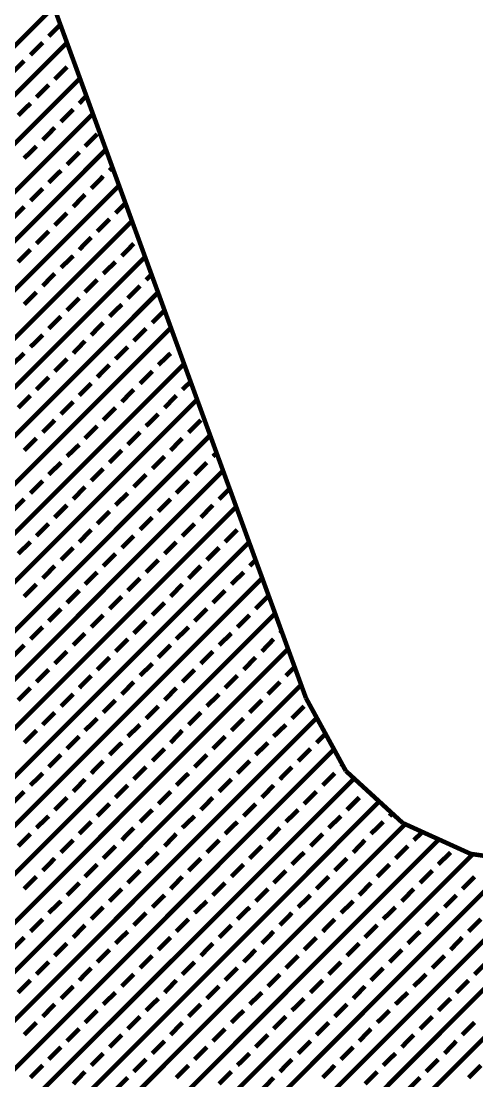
# Model space of a CAD drawing. Extents: x 2 to 176, y -19 to 159.
# Drawn here: x 115.275 to 115.661, y 119.095 to 119.993 of the extents above; entities that cross this region are included whole.
import ezdxf

# ---------------------------------------------------------------- set-up
doc = ezdxf.new("R2010")
doc.units = 0
doc.layers.add('BG_SILKSCREEN_TOP', color=7, linetype='CONTINUOUS')

msp = doc.modelspace()

# ---------------------------------------------------------------- linework, layer by layer
at = {"layer": 'BG_SILKSCREEN_TOP', "const_width": 0.00381}
for points in [[(115.516406, 119.419116), (114.848894, 121.248678)], [(114.935508, 118.399306), (116.572284, 120.035574)], [(114.578384, 119.28094), (115.302792, 120.005348)], [(115.29822, 119.980202), (115.308126, 119.990108)], [(114.590322, 119.251476), (115.313714, 119.974868)], [(115.282726, 119.964454), (115.29314, 119.974868)], [(115.266978, 119.94896), (115.277392, 119.959374)], [(115.3033, 119.94388), (115.313714, 119.954294)], [(115.319048, 119.959374), (115.319302, 119.959628)], [(114.602006, 119.222012), (115.32489, 119.944642)], [(115.287806, 119.92864), (115.29822, 119.939054)], [(115.324128, 119.923306), (115.32997, 119.929656)], [(115.272312, 119.913146), (115.282726, 119.923306)], [(115.308634, 119.907812), (115.319048, 119.918226)], [(114.613944, 119.192802), (115.335558, 119.914416)], [(115.29314, 119.892318), (115.3033, 119.902732)], [(115.328954, 119.886984), (115.339368, 119.897398)], [(114.625882, 119.163084), (115.346734, 119.88419)], [(115.277392, 119.876824), (115.287806, 119.886984)], [(115.313714, 119.87149), (115.324128, 119.881904)], [(115.29822, 119.85625), (115.308634, 119.86641)], [(115.349782, 119.86641), (115.352322, 119.86895)], [(114.638074, 119.133874), (115.35791, 119.85371)], [(115.334288, 119.85117), (115.344448, 119.861584)], [(115.282726, 119.840756), (115.29314, 119.85117)], [(115.319048, 119.835676), (115.328954, 119.84609)], [(115.266978, 119.825262), (115.277392, 119.835676)], [(115.354862, 119.830342), (115.363498, 119.838978)], [(115.3033, 119.819928), (115.313714, 119.830342)], [(114.649758, 119.104664), (115.369086, 119.823738)], [(115.339368, 119.814848), (115.349782, 119.825262)], [(115.287806, 119.804434), (115.29822, 119.814848)], [(115.324128, 119.799354), (115.334288, 119.809768)], [(115.360196, 119.79402), (115.370356, 119.804434)], [(114.661696, 119.074946), (115.380008, 119.793258)], [(115.272312, 119.78894), (115.282726, 119.799354)], [(115.308634, 119.784114), (115.319048, 119.79402)], [(115.344448, 119.779034), (115.354862, 119.78894)], [(115.29314, 119.76862), (115.3033, 119.779034)], [(115.328954, 119.763286), (115.339368, 119.7737)], [(115.38077, 119.7737), (115.385342, 119.778272)], [(115.365276, 119.758206), (115.37569, 119.76862)], [(114.673634, 119.045736), (115.39093, 119.763032)], [(115.277392, 119.752872), (115.287806, 119.763286)], [(115.313714, 119.747792), (115.324128, 119.758206)], [(115.349782, 119.742712), (115.360196, 119.752872)], [(115.386104, 119.737378), (115.396518, 119.747792)], [(115.29822, 119.732298), (115.308634, 119.742712)], [(115.334288, 119.726964), (115.344448, 119.737378)], [(114.685318, 119.016526), (115.401852, 119.73306)], [(115.370356, 119.721884), (115.38077, 119.732298)], [(115.282726, 119.716804), (115.29314, 119.726964)], [(115.319048, 119.71147), (115.328954, 119.721884)], [(115.266978, 119.701564), (115.277392, 119.71147)], [(115.354862, 119.706644), (115.365276, 119.716804)], [(115.391184, 119.701564), (115.401598, 119.71147)], [(114.697256, 118.986808), (115.413028, 119.70258)], [(115.3033, 119.69623), (115.313714, 119.706644)], [(115.339368, 119.69115), (115.349782, 119.701564)], [(115.37569, 119.685816), (115.386104, 119.69623)], [(115.287806, 119.680736), (115.29822, 119.69115)], [(115.324128, 119.675656), (115.334288, 119.685816)], [(115.411504, 119.680736), (115.418616, 119.68734)], [(115.272312, 119.665242), (115.282726, 119.675656)], [(115.360196, 119.670322), (115.370356, 119.680736)], [(115.396518, 119.665242), (115.406424, 119.675656)], [(114.709194, 118.957598), (115.424204, 119.672354)], [(115.308634, 119.659908), (115.319048, 119.670322)], [(115.344448, 119.654828), (115.354862, 119.665242)], [(115.38077, 119.649748), (115.391184, 119.659908)], [(115.29314, 119.644414), (115.3033, 119.654828)], [(115.328954, 119.639334), (115.339368, 119.649748)], [(115.416838, 119.644414), (115.427252, 119.654828)], [(114.721386, 118.928388), (115.43538, 119.642128)], [(115.277392, 119.629174), (115.287806, 119.639334)], [(115.365276, 119.634), (115.37569, 119.644414)], [(115.401598, 119.629174), (115.411504, 119.639334)], [(115.313714, 119.624094), (115.324128, 119.634)], [(115.349782, 119.61876), (115.360196, 119.629174)], [(115.386104, 119.61368), (115.396518, 119.624094)], [(115.437412, 119.624094), (115.440968, 119.627142)], [(114.733324, 118.898924), (115.446048, 119.611902)], [(115.29822, 119.6086), (115.308634, 119.61876)], [(115.334288, 119.603266), (115.344448, 119.61368)], [(115.421918, 119.6086), (115.432332, 119.61876)], [(115.282726, 119.592852), (115.29314, 119.603266)], [(115.370356, 119.598186), (115.38077, 119.6086)], [(115.406424, 119.592852), (115.416838, 119.603266)], [(115.319048, 119.587772), (115.328954, 119.598186)], [(115.354862, 119.582692), (115.365276, 119.592852)], [(115.442746, 119.587772), (115.451636, 119.596662)], [(115.266978, 119.577358), (115.277392, 119.587772)], [(115.391184, 119.577358), (115.401598, 119.587772)], [(114.745008, 118.86946), (115.457224, 119.581422)], [(115.3033, 119.572278), (115.313714, 119.582692)], [(115.339368, 119.566944), (115.349782, 119.577358)], [(115.427252, 119.572278), (115.437412, 119.582692)], [(115.287806, 119.55653), (115.29822, 119.566944)], [(115.37569, 119.561864), (115.386104, 119.572278)], [(115.411504, 119.55653), (115.421918, 119.566944)], [(115.324128, 119.55145), (115.334288, 119.561864)], [(115.447826, 119.55145), (115.45824, 119.561864)], [(114.756946, 118.839996), (115.4684, 119.55145)], [(115.272312, 119.541544), (115.282726, 119.55145)], [(115.360196, 119.546624), (115.370356, 119.55653)], [(115.396518, 119.541544), (115.406424, 119.55145)], [(115.308634, 119.53621), (115.319048, 119.546624)], [(115.344448, 119.53113), (115.354862, 119.541544)], [(115.432332, 119.53621), (115.442746, 119.546624)], [(115.29314, 119.520716), (115.3033, 119.53113)], [(115.38077, 119.525796), (115.391184, 119.53621)], [(115.416838, 119.520716), (115.427252, 119.53113)], [(115.468654, 119.53113), (115.473734, 119.53621)], [(114.768884, 118.810786), (115.479322, 119.52097)], [(115.328954, 119.515636), (115.339368, 119.525796)], [(115.45316, 119.515636), (115.463574, 119.525796)], [(115.277392, 119.505222), (115.287806, 119.515636)], [(115.365276, 119.510302), (115.37569, 119.520716)], [(115.401598, 119.505222), (115.411504, 119.515636)], [(115.313714, 119.499888), (115.324128, 119.510302)], [(115.349782, 119.494808), (115.360196, 119.505222)], [(115.437412, 119.499888), (115.447826, 119.510302)], [(115.473734, 119.494808), (115.484148, 119.505222)], [(115.29822, 119.484394), (115.308634, 119.494808)], [(115.386104, 119.489474), (115.396518, 119.499888)], [(115.421918, 119.484394), (115.432332, 119.494808)], [(114.780568, 118.781322), (115.490498, 119.490998)], [(115.334288, 119.479314), (115.344448, 119.489474)], [(115.45824, 119.479314), (115.468654, 119.489474)], [(115.282726, 119.469154), (115.29314, 119.479314)], [(115.370356, 119.47398), (115.38077, 119.484394)], [(115.406424, 119.469154), (115.416838, 119.479314)], [(115.319048, 119.464074), (115.328954, 119.47398)], [(115.354862, 119.45874), (115.365276, 119.469154)], [(115.442746, 119.464074), (115.45316, 119.47398)], [(115.479068, 119.45874), (115.488974, 119.469154)], [(115.494308, 119.47398), (115.496086, 119.475758)], [(114.79276, 118.751858), (115.501166, 119.460772)], [(115.266978, 119.45366), (115.277392, 119.464074)], [(115.3033, 119.448326), (115.313714, 119.45874)], [(115.391184, 119.45366), (115.401598, 119.464074)], [(115.427252, 119.448326), (115.437412, 119.45874)], [(115.339368, 119.443246), (115.349782, 119.45366)], [(115.463574, 119.443246), (115.473734, 119.45366)], [(115.287806, 119.432832), (115.29822, 119.443246)], [(115.37569, 119.438166), (115.386104, 119.448326)], [(115.411504, 119.432832), (115.421918, 119.443246)], [(115.499388, 119.438166), (115.506754, 119.445532)], [(115.324128, 119.427752), (115.334288, 119.438166)], [(115.360196, 119.422418), (115.370356, 119.432832)], [(115.447826, 119.427752), (115.45824, 119.438166)], [(115.484148, 119.422418), (115.494308, 119.432832)], [(114.804698, 118.722648), (115.512342, 119.430292)], [(115.272312, 119.417338), (115.282726, 119.427752)], [(115.308634, 119.412258), (115.319048, 119.422418)], [(115.396518, 119.417338), (115.406424, 119.427752)], [(115.432332, 119.412258), (115.442746, 119.422418)], [(115.344448, 119.406924), (115.354862, 119.417338)], [(115.468654, 119.406924), (115.479068, 119.417338)], [(115.550188, 119.357394), (115.516406, 119.419116)], [(115.29314, 119.39651), (115.3033, 119.406924)], [(115.38077, 119.401844), (115.391184, 119.412258)], [(115.416838, 119.39651), (115.427252, 119.406924)], [(115.504468, 119.401844), (115.514882, 119.412258)], [(114.816636, 118.69293), (115.525804, 119.402606)], [(115.328954, 119.391684), (115.339368, 119.401844)], [(115.365276, 119.386604), (115.37569, 119.39651)], [(115.45316, 119.391684), (115.463574, 119.401844)], [(115.488974, 119.386604), (115.499388, 119.39651)], [(115.277392, 119.38127), (115.287806, 119.391684)], [(115.313714, 119.37619), (115.324128, 119.386604)], [(115.401598, 119.38127), (115.411504, 119.391684)], [(115.437412, 119.37619), (115.447826, 119.386604)], [(115.525296, 119.38127), (115.53317, 119.389144)], [(115.349782, 119.37111), (115.360196, 119.38127)], [(115.473734, 119.37111), (115.484148, 119.38127)], [(114.82832, 118.66372), (115.540028, 119.375428)], [(115.29822, 119.360696), (115.308634, 119.37111)], [(115.386104, 119.365776), (115.396518, 119.37619)], [(115.421918, 119.360696), (115.432332, 119.37111)], [(115.509802, 119.365776), (115.520216, 119.37619)], [(115.334288, 119.355362), (115.344448, 119.365776)], [(115.370356, 119.350282), (115.38077, 119.360696)], [(115.45824, 119.355362), (115.468654, 119.365776)], [(115.494308, 119.350282), (115.504468, 119.360696)], [(115.546124, 119.360696), (115.547648, 119.36222)], [(114.840258, 118.63451), (115.5573, 119.351044)], [(115.282726, 119.345202), (115.29314, 119.355362)], [(115.319048, 119.339868), (115.328954, 119.350282)], [(115.406424, 119.345202), (115.416838, 119.355362)], [(115.442746, 119.339868), (115.45316, 119.350282)], [(115.53063, 119.345202), (115.54079, 119.355362)], [(115.598448, 119.313198), (115.550188, 119.357394)], [(115.354862, 119.334788), (115.365276, 119.345202)], [(115.479068, 119.334788), (115.488974, 119.345202)], [(115.566444, 119.339868), (115.567968, 119.341392)], [(115.266978, 119.329454), (115.277392, 119.339868)], [(115.3033, 119.324374), (115.313714, 119.334788)], [(115.391184, 119.329454), (115.401598, 119.339868)], [(115.427252, 119.324374), (115.437412, 119.334788)], [(115.514882, 119.329454), (115.525296, 119.339868)], [(115.551204, 119.324374), (115.561618, 119.334788)], [(114.852196, 118.604792), (115.578636, 119.331486)], [(115.339368, 119.31904), (115.349782, 119.329454)], [(115.37569, 119.314214), (115.386104, 119.324374)], [(115.463574, 119.31904), (115.473734, 119.329454)], [(115.499388, 119.314214), (115.509802, 119.324374)], [(115.287806, 119.309134), (115.29822, 119.31904)], [(115.411504, 119.309134), (115.421918, 119.31904)], [(115.53571, 119.309134), (115.546124, 119.31904)], [(115.587272, 119.31904), (115.589304, 119.321326)], [(114.864134, 118.575582), (115.60048, 119.312182)], [(115.324128, 119.304054), (115.334288, 119.314214)], [(115.360196, 119.29872), (115.370356, 119.309134)], [(115.447826, 119.304054), (115.45824, 119.314214)], [(115.484148, 119.29872), (115.494308, 119.309134)], [(115.571524, 119.304054), (115.581938, 119.314214)], [(115.656106, 119.287036), (115.598448, 119.313198)], [(114.876326, 118.546372), (115.629182, 119.299228)], [(115.272312, 119.29364), (115.282726, 119.304054)], [(115.308634, 119.288306), (115.319048, 119.29872)], [(115.396518, 119.29364), (115.406424, 119.304054)], [(115.432332, 119.288306), (115.442746, 119.29872)], [(115.520216, 119.29364), (115.53063, 119.304054)], [(115.556538, 119.288306), (115.566444, 119.29872)], [(115.607846, 119.29872), (115.614958, 119.305324)], [(114.92357, 118.428516), (115.783868, 119.288814)], [(115.344448, 119.283226), (115.354862, 119.29364)], [(115.38077, 119.278146), (115.391184, 119.288306)], [(115.468654, 119.283226), (115.479068, 119.29364)], [(115.504468, 119.278146), (115.514882, 119.288306)], [(115.592352, 119.283226), (115.602766, 119.29364)], [(115.628674, 119.278146), (115.639088, 119.288306)], [(114.88801, 118.516654), (115.65763, 119.286528)], [(114.899948, 118.487444), (115.693952, 119.281448)], [(114.911886, 118.458234), (115.734338, 119.280686)], [(115.29314, 119.272812), (115.3033, 119.283226)], [(115.416838, 119.272812), (115.427252, 119.283226)], [(115.54079, 119.272812), (115.551204, 119.283226)], [(115.718336, 119.278146), (115.656106, 119.287036)], [(115.328954, 119.267732), (115.339368, 119.278146)], [(115.365276, 119.262398), (115.37569, 119.272812)], [(115.45316, 119.267732), (115.463574, 119.278146)], [(115.488974, 119.262398), (115.499388, 119.272812)], [(115.576858, 119.267732), (115.587272, 119.278146)], [(115.61318, 119.262398), (115.623594, 119.272812)], [(115.277392, 119.257318), (115.287806, 119.267732)], [(115.313714, 119.251984), (115.324128, 119.262398)], [(115.401598, 119.257318), (115.411504, 119.267732)], [(115.437412, 119.251984), (115.447826, 119.262398)], [(115.525296, 119.257318), (115.53571, 119.267732)], [(115.561618, 119.251984), (115.571524, 119.262398)], [(115.648994, 119.257318), (115.659408, 119.267732)], [(115.349782, 119.246904), (115.360196, 119.257318)], [(115.386104, 119.241824), (115.396518, 119.251984)], [(115.473734, 119.246904), (115.484148, 119.257318)], [(115.509802, 119.241824), (115.520216, 119.251984)], [(115.597686, 119.246904), (115.607846, 119.257318)], [(115.634008, 119.241824), (115.643914, 119.251984)], [(115.29822, 119.236998), (115.308634, 119.246904)], [(115.421918, 119.236998), (115.432332, 119.246904)], [(115.546124, 119.236998), (115.556538, 119.246904)], [(115.334288, 119.231664), (115.344448, 119.241824)], [(115.370356, 119.226584), (115.38077, 119.236998)], [(115.45824, 119.231664), (115.468654, 119.241824)], [(115.494308, 119.226584), (115.504468, 119.236998)], [(115.581938, 119.231664), (115.592352, 119.241824)], [(115.61826, 119.226584), (115.628674, 119.236998)], [(115.282726, 119.22125), (115.29314, 119.231664)], [(115.319048, 119.21617), (115.328954, 119.226584)], [(115.406424, 119.22125), (115.416838, 119.231664)], [(115.442746, 119.21617), (115.45316, 119.226584)], [(115.53063, 119.22125), (115.54079, 119.231664)], [(115.566444, 119.21617), (115.576858, 119.226584)], [(115.654328, 119.22125), (115.664742, 119.231664)], [(115.266978, 119.205756), (115.277392, 119.21617)], [(115.354862, 119.21109), (115.365276, 119.22125)], [(115.391184, 119.205756), (115.401598, 119.21617)], [(115.479068, 119.21109), (115.488974, 119.22125)], [(115.514882, 119.205756), (115.525296, 119.21617)], [(115.602766, 119.21109), (115.61318, 119.22125)], [(115.639088, 119.205756), (115.648994, 119.21617)], [(115.3033, 119.200676), (115.313714, 119.21109)], [(115.427252, 119.200676), (115.437412, 119.21109)], [(115.551204, 119.200676), (115.561618, 119.21109)], [(115.339368, 119.195342), (115.349782, 119.205756)], [(115.37569, 119.190262), (115.386104, 119.200676)], [(115.463574, 119.195342), (115.473734, 119.205756)], [(115.499388, 119.190262), (115.509802, 119.200676)], [(115.587272, 119.195342), (115.597686, 119.205756)], [(115.623594, 119.190262), (115.634008, 119.200676)], [(115.287806, 119.184928), (115.29822, 119.195342)], [(115.324128, 119.179848), (115.334288, 119.190262)], [(115.411504, 119.184928), (115.421918, 119.195342)], [(115.447826, 119.179848), (115.45824, 119.190262)], [(115.53571, 119.184928), (115.546124, 119.195342)], [(115.571524, 119.179848), (115.581938, 119.190262)], [(115.659408, 119.184928), (115.669822, 119.195342)], [(115.272312, 119.169434), (115.282726, 119.179848)], [(115.360196, 119.174768), (115.370356, 119.184928)], [(115.396518, 119.169434), (115.406424, 119.179848)], [(115.484148, 119.174768), (115.494308, 119.184928)], [(115.520216, 119.169434), (115.53063, 119.179848)], [(115.607846, 119.174768), (115.61826, 119.184928)], [(115.643914, 119.169434), (115.654328, 119.179848)], [(115.308634, 119.164354), (115.319048, 119.174768)], [(115.432332, 119.164354), (115.442746, 119.174768)], [(115.556538, 119.164354), (115.566444, 119.174768)], [(115.344448, 119.159528), (115.354862, 119.169434)], [(115.38077, 119.154194), (115.391184, 119.164354)], [(115.468654, 119.159528), (115.479068, 119.169434)], [(115.504468, 119.154194), (115.514882, 119.164354)], [(115.592352, 119.159528), (115.602766, 119.169434)], [(115.628674, 119.154194), (115.639088, 119.164354)], [(115.29314, 119.149114), (115.3033, 119.159528)], [(115.328954, 119.144034), (115.339368, 119.154194)], [(115.416838, 119.149114), (115.427252, 119.159528)], [(115.45316, 119.144034), (115.463574, 119.154194)], [(115.54079, 119.149114), (115.551204, 119.159528)], [(115.576858, 119.144034), (115.587272, 119.154194)], [(115.277392, 119.13362), (115.287806, 119.144034)], [(115.365276, 119.1387), (115.37569, 119.149114)], [(115.401598, 119.13362), (115.411504, 119.144034)], [(115.488974, 119.1387), (115.499388, 119.149114)], [(115.525296, 119.13362), (115.53571, 119.144034)], [(115.61318, 119.1387), (115.623594, 119.149114)], [(115.648994, 119.13362), (115.659408, 119.144034)], [(115.313714, 119.128286), (115.324128, 119.1387)], [(115.437412, 119.128286), (115.447826, 119.1387)], [(115.561618, 119.128286), (115.571524, 119.1387)], [(115.349782, 119.123206), (115.360196, 119.13362)], [(115.386104, 119.117872), (115.396518, 119.128286)], [(115.473734, 119.123206), (115.484148, 119.13362)], [(115.509802, 119.117872), (115.520216, 119.128286)], [(115.597686, 119.123206), (115.607846, 119.13362)], [(115.634008, 119.117872), (115.643914, 119.128286)], [(115.29822, 119.112792), (115.308634, 119.123206)], [(115.334288, 119.107712), (115.344448, 119.117872)], [(115.421918, 119.112792), (115.432332, 119.123206)], [(115.45824, 119.107712), (115.468654, 119.117872)], [(115.546124, 119.112792), (115.556538, 119.123206)], [(115.581938, 119.107712), (115.592352, 119.117872)], [(115.282726, 119.097298), (115.29314, 119.107712)], [(115.370356, 119.102378), (115.38077, 119.112792)], [(115.406424, 119.097298), (115.416838, 119.107712)], [(115.494308, 119.102378), (115.504468, 119.112792)], [(115.53063, 119.097298), (115.54079, 119.107712)], [(115.61826, 119.102378), (115.628674, 119.112792)], [(115.654328, 119.097298), (115.664742, 119.107712)], [(115.319048, 119.091964), (115.328954, 119.102378)], [(115.442746, 119.091964), (115.45316, 119.102378)], [(115.566444, 119.091964), (115.576858, 119.102378)], [(115.354862, 119.086884), (115.365276, 119.097298)], [(115.479068, 119.086884), (115.488974, 119.097298)], [(115.602766, 119.086884), (115.61318, 119.097298)]]:
    msp.add_lwpolyline(points, dxfattribs=at)

doc.saveas('drawing.dxf')
